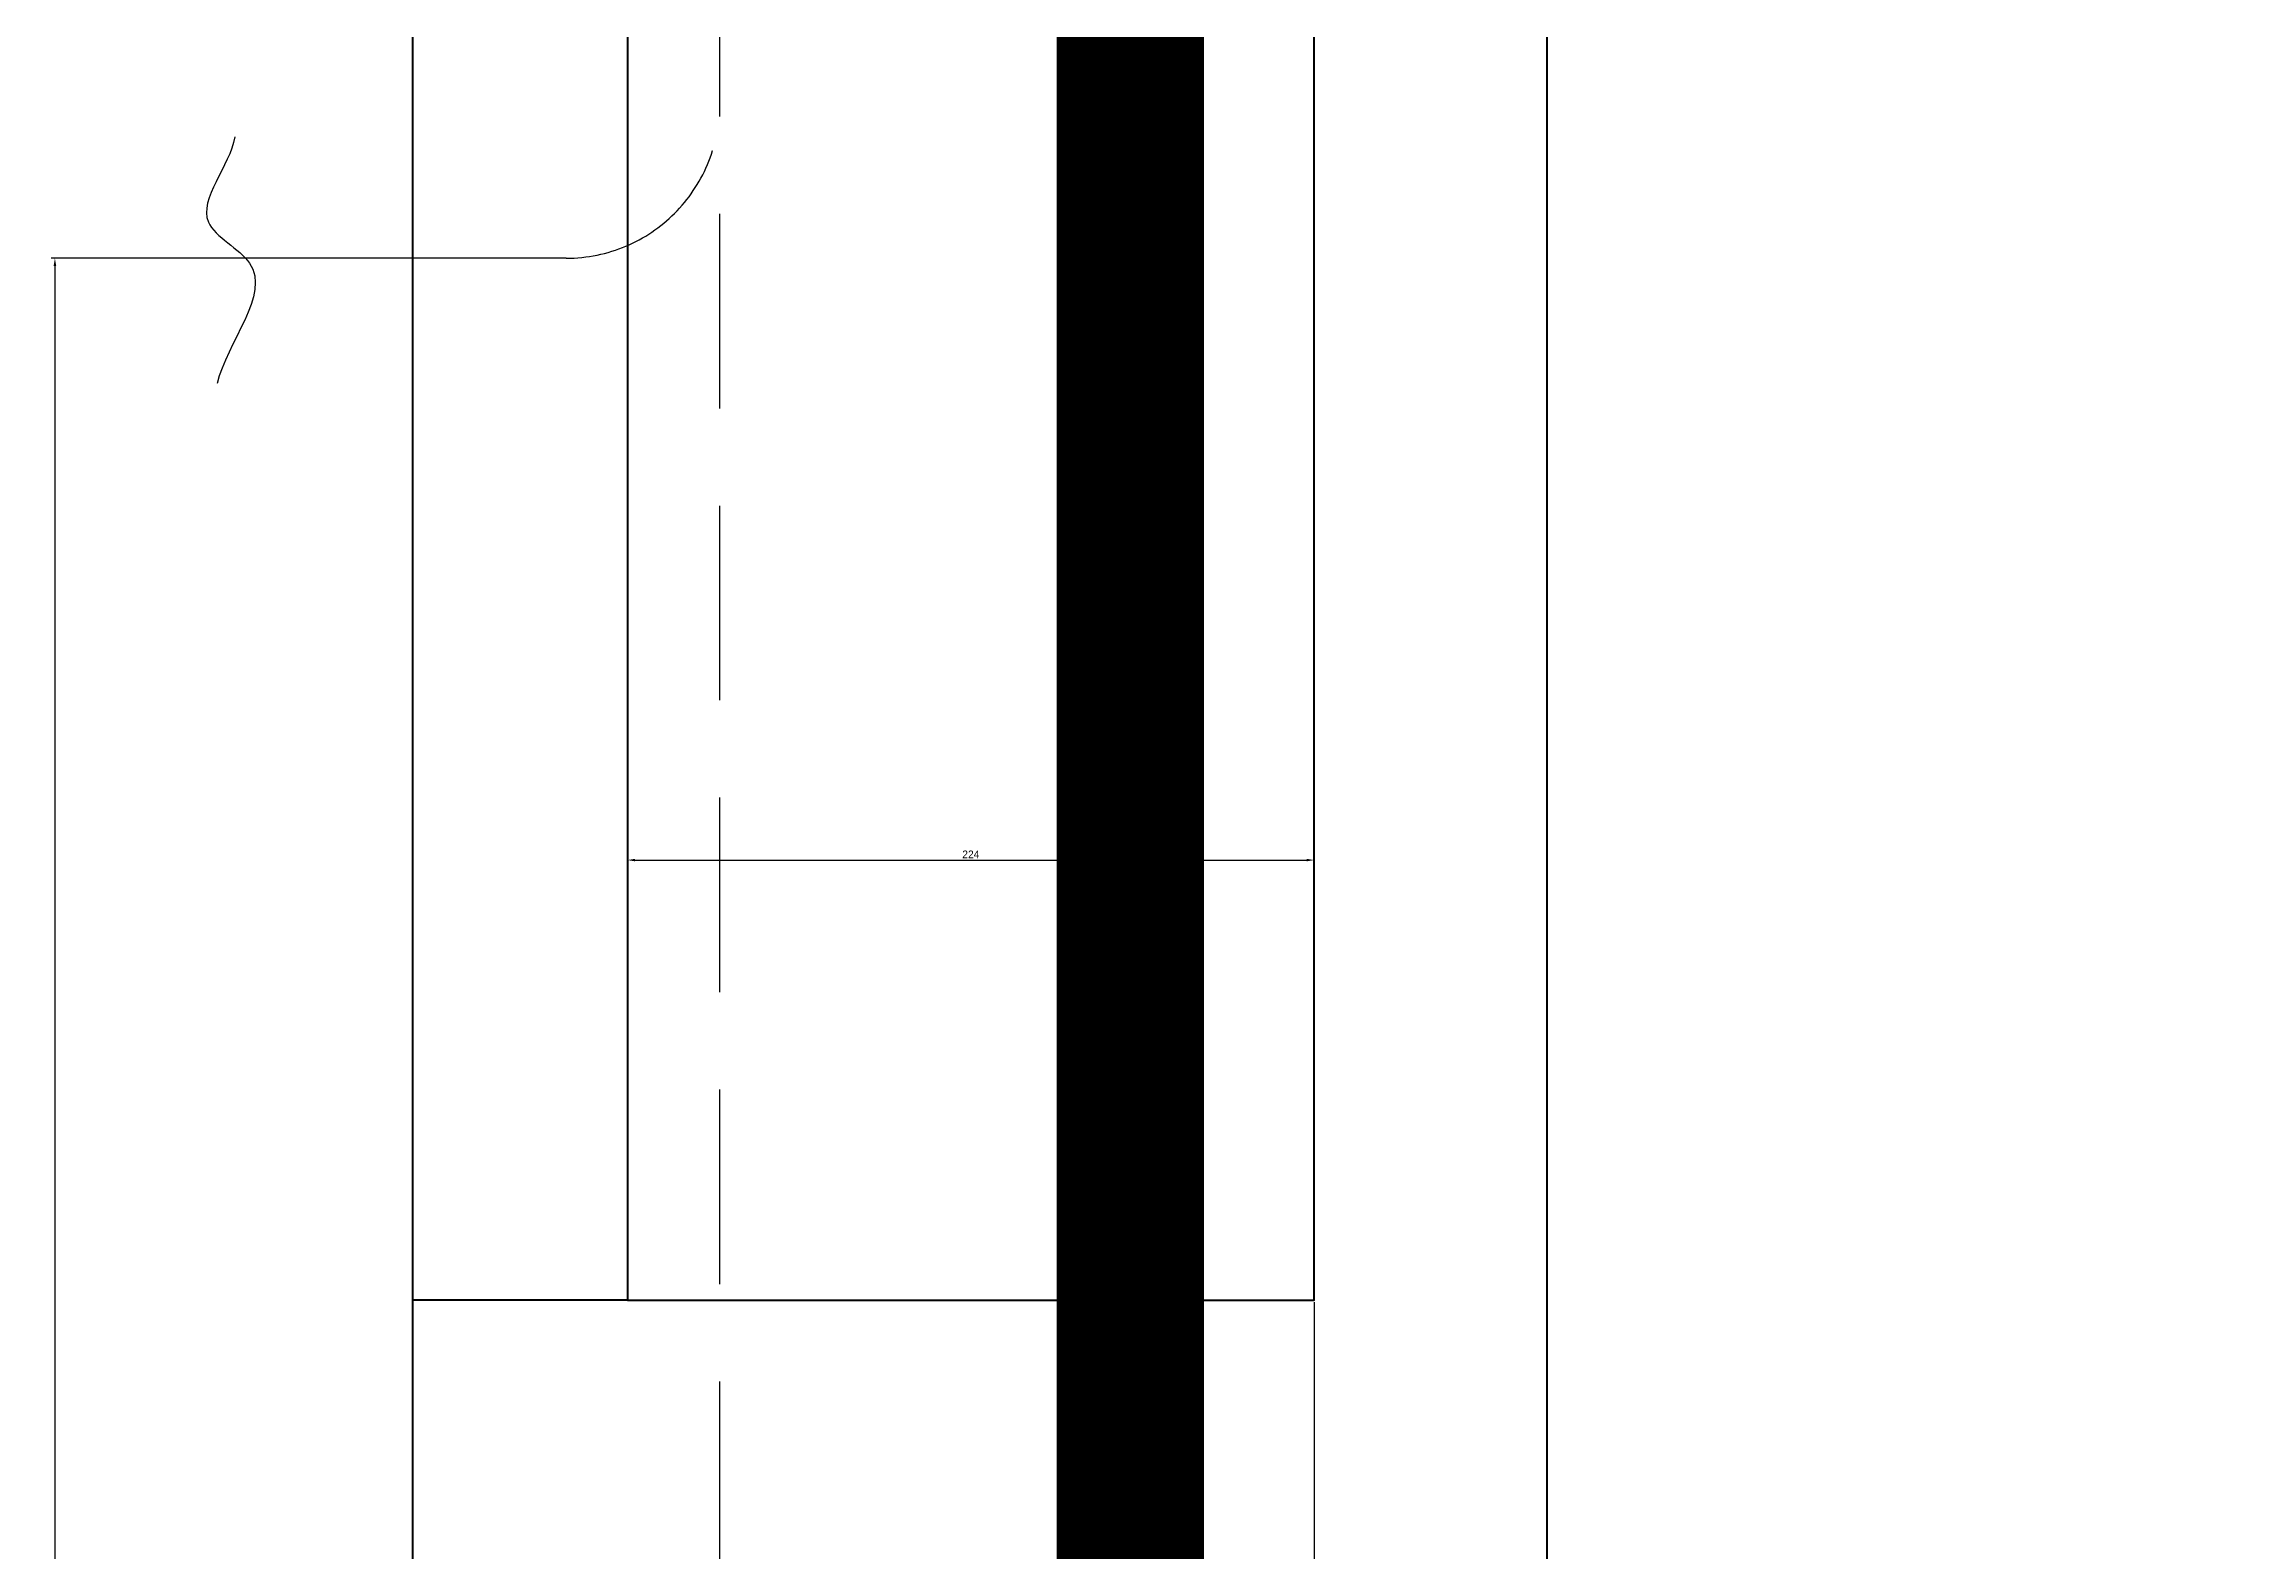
# Model space of a CAD drawing. Header units: millimetres. Extents: x 36689 to 81590, y -49198 to -25401.
# Drawn here: x 54493 to 55213, y -29961 to -29469 of the extents above; entities that cross this region are included whole.
import ezdxf

# ---------------------------------------------------------------- set-up
doc = ezdxf.new("R2010")
doc.units = ezdxf.units.MM
doc.header["$PDMODE"] = 34
doc.header["$PDSIZE"] = 25
doc.linetypes.add('DASHED', pattern=[19.05, 12.7, -6.35])
for name, color, linetype in [('01 Черновое', 7, 'Continuous'), ('02 Розетки', 7, 'Continuous'), ('04 Освещение', 7, 'Continuous'), ('06 Авт-ка климата', 7, 'Continuous'), ('11 Привязка размеры', 7, 'Continuous')]:
    doc.layers.add(name, color=color, linetype=linetype)
doc.layers.add('04 Мебель', color=5, linetype='Continuous', true_color=0x0000ff)
doc.styles.add('QCADDimTextStyle', font='txt')
doc.dimstyles.new('QCADDimStyle', dxfattribs={"dimtxt": 2.5, "dimasz": 2.5, "dimexe": 1.25, "dimexo": 0.625, "dimtad": 1, "dimtoh": 1, "dimdec": 4, "dimzin": 0, "dimdsep": 46, "dimtxsty": 'QCADDimTextStyle', "dimcen": 0.09, "dimadec": 0, "dimazin": 0, "dimtfac": 1, "dimtdec": 4, "dimtofl": 0, "dimtmove": 0, "dimatfit": 3, "dimfxl": 1, "dimtolj": 1, "dimtzin": 0, "dimarcsym": 0})

# ---------------------------------------------------------------- blocks, each defined once
blk = doc.blocks.new('*D104')
at = {"layer": '11 Привязка размеры', "color": 0, "lineweight": -2}
for p, q in [((54613.11, -29879), (54613.11, -30158.34)), ((54907.11, -29879), (54907.11, -30158.34)), ((54904.61, -30157.09), (54615.61, -30157.09))]:
    blk.add_line(p, q, dxfattribs=at)
at = {"layer": '11 Привязка размеры', "color": 0}
for points in [[(54615.61, -30156.68), (54615.61, -30157.51), (54613.11, -30157.09)], [(54904.61, -30157.51), (54904.61, -30156.68), (54907.11, -30157.09)]]:
    blk.add_solid(points, dxfattribs=at)
at = {"layer": 'Defpoints', "color": 0}
for p in [(54613.11, -29878.38), (54907.11, -29878.38), (54613.11, -30157.09)]:
    blk.add_point(p, dxfattribs=at)
at = {"layer": '11 Привязка размеры', "color": 0, "insert": (54760.11, -30155.22), "char_height": 2.5, "attachment_point": 5, "style": 'QCADDimTextStyle'}
blk.add_mtext('294', dxfattribs=at)
blk = doc.blocks.new('*D105')
at = {"layer": '11 Привязка размеры', "color": 0, "lineweight": -2}
for p, q in [((54683.11, -29877.75), (54683.11, -29733.53)), ((54907.11, -29877.75), (54907.11, -29733.53)), ((54685.61, -29734.78), (54904.61, -29734.78))]:
    blk.add_line(p, q, dxfattribs=at)
at = {"layer": '11 Привязка размеры', "color": 0}
for points in [[(54685.61, -29734.36), (54685.61, -29735.2), (54683.11, -29734.78)], [(54904.61, -29735.2), (54904.61, -29734.36), (54907.11, -29734.78)]]:
    blk.add_solid(points, dxfattribs=at)
at = {"layer": 'Defpoints', "color": 0}
for p in [(54907.11, -29734.78), (54683.11, -29878.38), (54907.11, -29878.38)]:
    blk.add_point(p, dxfattribs=at)
at = {"layer": '11 Привязка размеры', "color": 0, "insert": (54795.11, -29732.91), "char_height": 2.5, "attachment_point": 5, "style": 'QCADDimTextStyle'}
blk.add_mtext('224', dxfattribs=at)
blk = doc.blocks.new('*D115')
at = {"layer": '11 Привязка размеры', "color": 0, "lineweight": -2}
for p, q in [((54612.49, -29538.38), (54495.09, -29538.38)), ((54496.34, -29540.88), (54496.34, -31335.88)), ((54612.49, -31338.38), (54495.09, -31338.38))]:
    blk.add_line(p, q, dxfattribs=at)
at = {"layer": '11 Привязка размеры', "color": 0}
for points in [[(54496.76, -29540.88), (54495.92, -29540.88), (54496.34, -29538.38)], [(54495.92, -31335.88), (54496.76, -31335.88), (54496.34, -31338.38)]]:
    blk.add_solid(points, dxfattribs=at)
at = {"layer": 'Defpoints', "color": 0}
for p in [(54613.11, -29538.38), (54496.34, -31338.38), (54613.11, -31338.38)]:
    blk.add_point(p, dxfattribs=at)
at = {"layer": '11 Привязка размеры', "color": 0, "insert": (54494.47, -30438.38), "char_height": 2.5, "attachment_point": 5, "rotation": 90, "style": 'QCADDimTextStyle'}
blk.add_mtext('1800', dxfattribs=at)

msp = doc.modelspace()

# ---------------------------------------------------------------- linework, layer by layer
at = {"layer": '01 Черновое', "lineweight": 40}
for points in [[(55933.11174, -28538.379), (55933.11174, -31338.379), (54613.11174, -31338.379), (54613.11174, -28538.379)], [(55783.11174, -29238.379), (55783.11174, -31338.379), (54983.11174, -31338.379), (54983.11174, -29238.379)]]:
    msp.add_lwpolyline(points, close=True, dxfattribs=at)
at = {"layer": '02 Розетки', "linetype": 'DASHED', "ltscale": 5}
msp.add_line((54663.11174, -29538.379), (54558.52044, -29538.379), dxfattribs=at)
at = {"layer": '02 Розетки', "linetype": 'DASHED', "ltscale": 5, "flags": 128}
msp.add_lwpolyline([(54713.11174, -28571.379), (54713.11174, -31208.379, -0.414213562), (54663.11174, -31258.379), (54663.11174, -31258.379), (54613.11174, -31258.379)], format="xyb", dxfattribs=at)
at = {"layer": '02 Розетки', "linetype": 'DASHED', "ltscale": 5}
msp.add_arc((54663.11174, -29488.379), 50, 270, 0, dxfattribs=at)
at = {"layer": '04 Мебель', "lineweight": 40, "flags": 128}
for points in [[(54683.11174, -29878.379), (54613.11174, -29878.379), (54613.11174, -29028.379)], [(54683.11174, -29028.379), (54683.11174, -29878.379), (54907.11174, -29878.379), (54907.11174, -29028.379), (54683.11174, -29028.379)]]:
    msp.add_lwpolyline(points, dxfattribs=at)
at = {"layer": '04 Освещение', "color": 111, "true_color": 0x7fffbf}
msp.add_lwpolyline([(54847.11174, -30388.26634, 16, 16, 0), (54847.11174, -28571.379, 16, 16, 0)], format="xyseb", dxfattribs=at)
at = {"layer": '04 Освещение', "color": 3, "true_color": 0x00ff00, "flags": 128}
msp.add_lwpolyline([(54863.11174, -30388.26634, 16, 16, 0), (54863.11174, -28571.379, 16, 16, 0)], format="xyseb", dxfattribs=at)
at = {"layer": '06 Авт-ка климата', "flags": 128}
msp.add_lwpolyline([(54818.83909, -30383.36355, 16, 16, 0.170313226), (54831.11174, -30348.379, 16, 16, 0), (54831.11174, -28571.379, 16, 16, 0)], format="xyseb", dxfattribs=at)
at = {"layer": '11 Привязка размеры', "start_tangent": (-0.158678095, -0.987330371), "end_tangent": (-0.213167075, -0.977015761)}
msp.add_spline([(54555.02853, -29498.79463), (54546.40437, -29526.58358), (54559.81973, -29539.99894), (54549.27909, -29579.28676)], degree=3, dxfattribs=at)

# ---------------------------------------------------------------- dimensions: what is measured, and where the dimension line sits
at = {"layer": '11 Привязка размеры'}
dim = msp.add_linear_dim(base=(54496.34078, -31338.379), p1=(54613.11174, -29538.379), p2=(54613.11174, -31338.379), angle=90, dimstyle='QCADDimStyle', override={"dimtxt": 2.5, "dimasz": 2.5, "dimexe": 1.25, "dimexo": 0.625, "dimgap": 0.625, "dimtad": 1, "dimtih": 0, "dimtoh": 0, "dimdec": 2, "dimzin": 8, "dimdsep": 44, "dimcen": 2.5, "dimclrd": 0, "dimclre": 0, "dimclrt": 0, "dimtdec": 2, "dimtofl": 1, "dimtmove": 2, "dimfxl": 1, "dimfxlon": 0, "dimtolj": 0, "dimtzin": 8}, dxfattribs=at)
dim.commit()
dim.dimension.update_dxf_attribs({"geometry": '*D115', "text_midpoint": (54494.46578, -30438.379)})
for base, p1, p2, picture, middle in [((54907.11174, -29734.78064), (54683.11174, -29878.379), (54907.11174, -29878.379), '*D105', (54795.11174, -29732.90564)), ((54613.11174, -30157.09457), (54907.11174, -29878.379), (54613.11174, -29878.379), '*D104', (54760.11174, -30155.21957))]:
    dim = msp.add_linear_dim(base=base, p1=p1, p2=p2, dimstyle='QCADDimStyle', override={"dimtxt": 2.5, "dimasz": 2.5, "dimexe": 1.25, "dimexo": 0.625, "dimgap": 0.625, "dimtad": 1, "dimtih": 0, "dimtoh": 0, "dimdec": 2, "dimzin": 8, "dimdsep": 44, "dimcen": 2.5, "dimclrd": 0, "dimclre": 0, "dimclrt": 0, "dimtdec": 2, "dimtofl": 1, "dimtmove": 2, "dimfxl": 1, "dimfxlon": 0, "dimtolj": 0, "dimtzin": 8}, dxfattribs=at)
    dim.commit()
    dim.dimension.update_dxf_attribs({"geometry": picture, "text_midpoint": middle})

doc.saveas('drawing.dxf')
